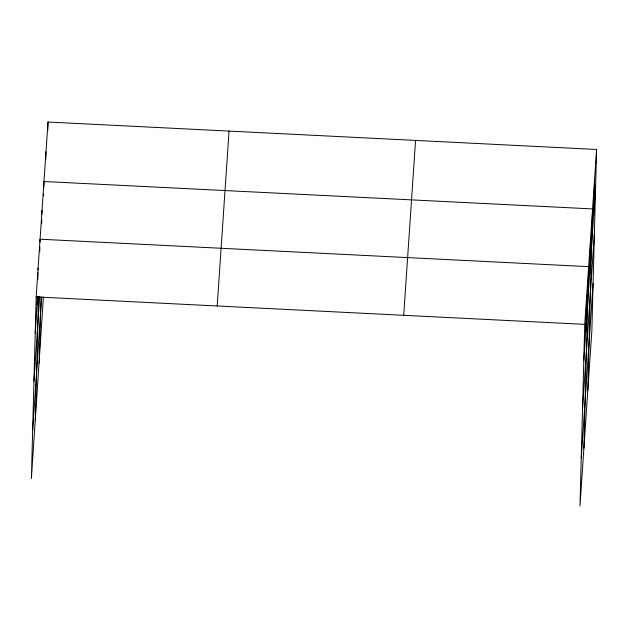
<?xml version="1.0" encoding="UTF-8"?>
<svg xmlns="http://www.w3.org/2000/svg" width="628" height="628" viewBox="0 0 628 628"><rect width="100%" height="100%" fill="white"/><g stroke="black" fill="none" stroke-linecap="round" stroke-linejoin="round"><path stroke-width="0.94" d="M596.6 149.464L584.746 324.362L579.989 505.972L591.843 331.074L596.6 149.464L48.011 122.028L36.157 296.926L31.4 478.536L43.426 296.926M37.162 304.431L37.358 296.777M37.813 279.554L37.986 272.858M38.065 269.985L38.112 268.07M35.309 420.823L38.559 296.659M39.745 251.647L39.87 246.867M39.996 242.086L40.066 239.213L588.656 266.649L583.899 448.251M41.676 223.749L41.77 219.926M41.919 214.179L42.021 210.356M39.226 363.102L40.953 297.13M43.607 195.85L43.654 193.934M43.827 187.238L43.976 181.5L592.573 208.928L587.816 390.538M45.797 159.418L45.993 151.764M47.783 130.64L48.011 122.028M585.751 331.867L586.701 295.505M589.661 274.146L590.61 237.784M593.633 215.553L594.583 179.2M35.207 333.287L37.68 296.738M33.951 381.22L39.682 296.573M32.656 430.604L41.715 296.95M217.194 305.985L229.047 131.087M403.71 315.311L415.563 140.413M583.797 360.723L595.65 185.825M582.541 408.655L594.394 233.757M581.245 458.04L593.099 283.142M36.157 296.926L584.746 324.362"/></g></svg>
